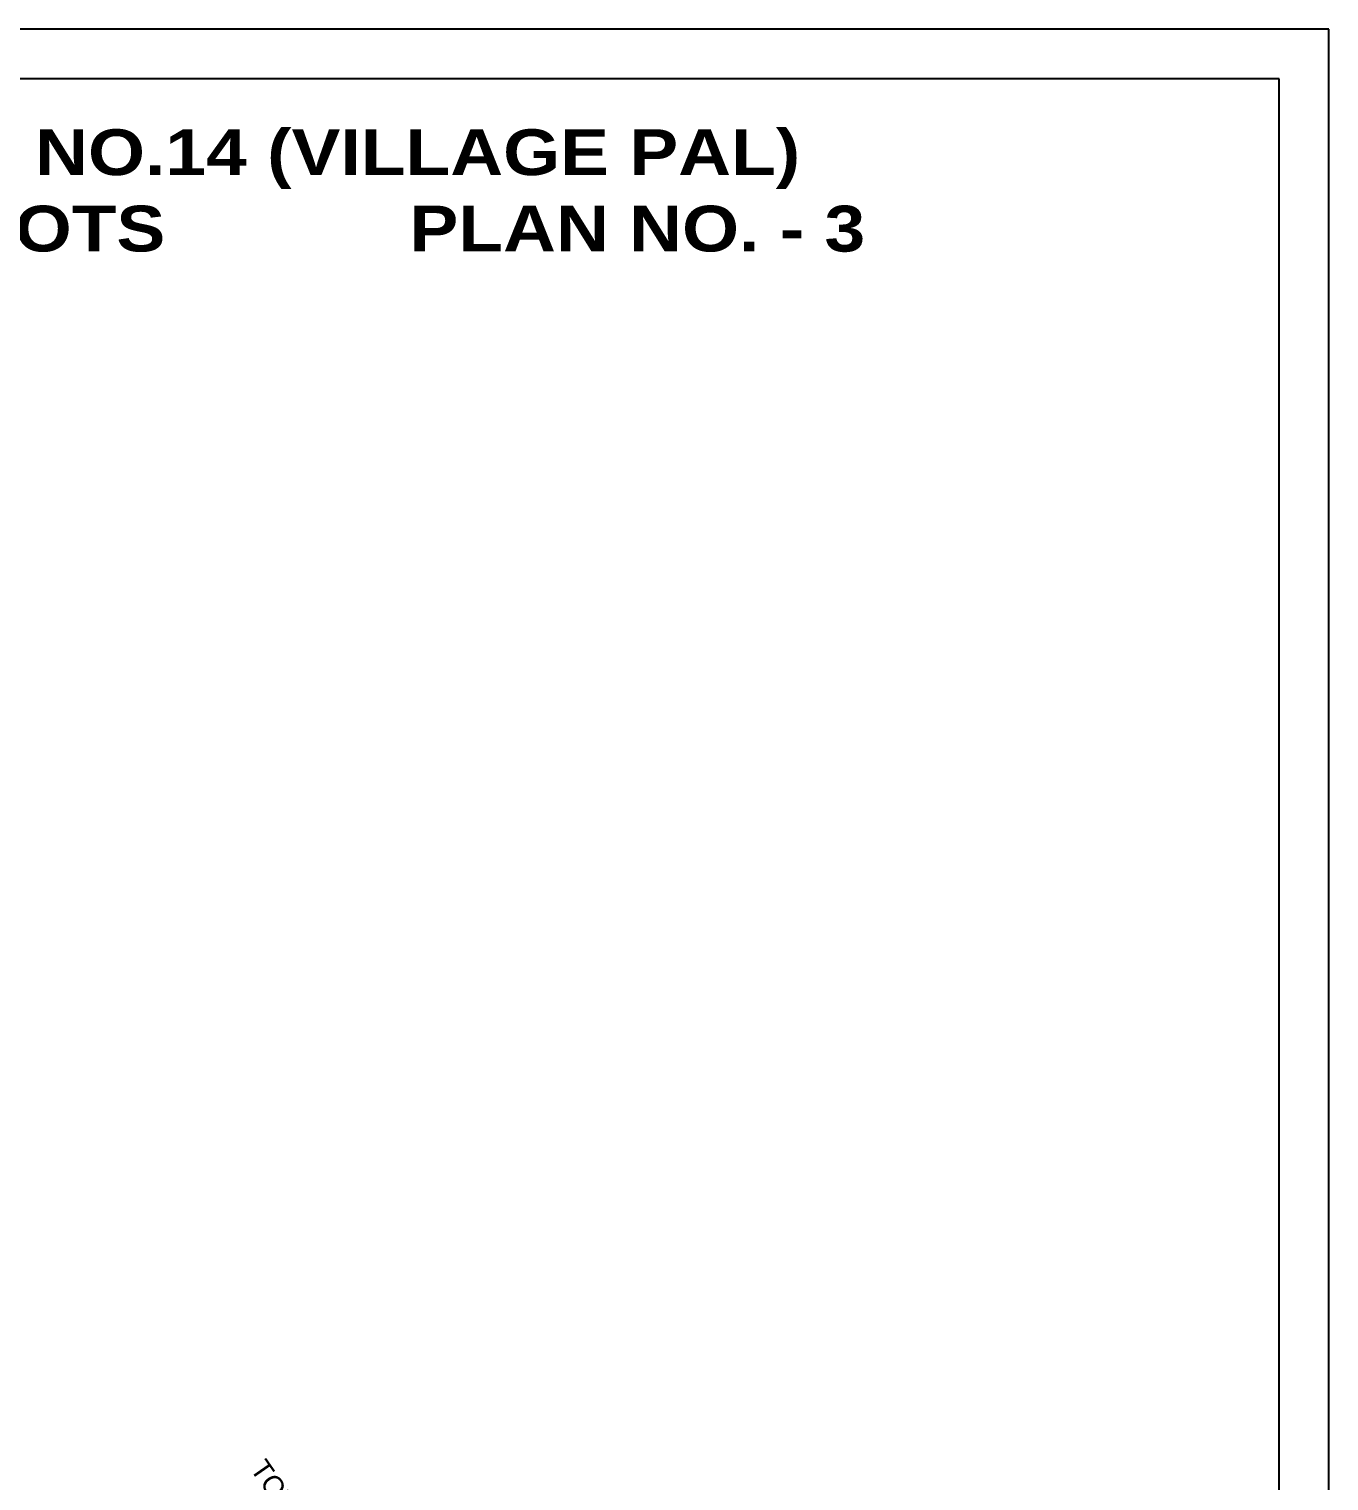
# Model space of a CAD drawing. Header units: feet. Extents: x 23506 to 25077, y 13410 to 15510.
# Drawn here: x 24425 to 25077, y 14600 to 15329 of the extents above; entities that cross this region are included whole.
import ezdxf

# ---------------------------------------------------------------- set-up
doc = ezdxf.new("R2010")
doc.units = ezdxf.units.FT
doc.header["$MEASUREMENT"] = 0
doc.layers.add('ADJ_TP-SCHEM', color=5, linetype='Continuous')
doc.layers.add('TEXT10', color=7, linetype='Continuous')
doc.styles.add('SIMPLEX', font='arial.ttf')
doc.styles.add('Z', font='')
doc.styles.get('Z').set_extended_font_data('Arial Black')

msp = doc.modelspace()

# ---------------------------------------------------------------- linework, layer by layer
at = {"layer": 'TEXT10', "ltscale": 0.5}
for points in [[(25077.49, 15328.74), (23506.35, 15328.74), (23506.35, 13409.89), (25077.49, 13409.89)], [(25052.49, 15303.74), (23531.35, 15303.74), (23531.35, 13434.89), (25052.49, 13434.89)]]:
    msp.add_lwpolyline(points, close=True, dxfattribs=at)

# ---------------------------------------------------------------- texts
at = {"layer": 'ADJ_TP-SCHEM', "style": 'SIMPLEX'}
msp.add_text('TOWN PLANNING SCHEME NO.31( VILLAGE ADAJAN,SMC)', height=10, rotation=304.83577, dxfattribs=at).set_placement((24535.46, 14605.97))
at = {"layer": 'TEXT10', "ltscale": 0.5, "insert": (23671.95, 15278.4), "char_height": 23, "attachment_point": 1, "style": 'Z'}
msp.add_mtext('PRELIMINARY TOWN PLANNING SCHEME NO.14 (VILLAGE PAL)\\PPLAN SHOWING ORIGINAL AND FINAL PLOTS            PLAN NO. - 3', dxfattribs=at)

doc.saveas('drawing.dxf')
